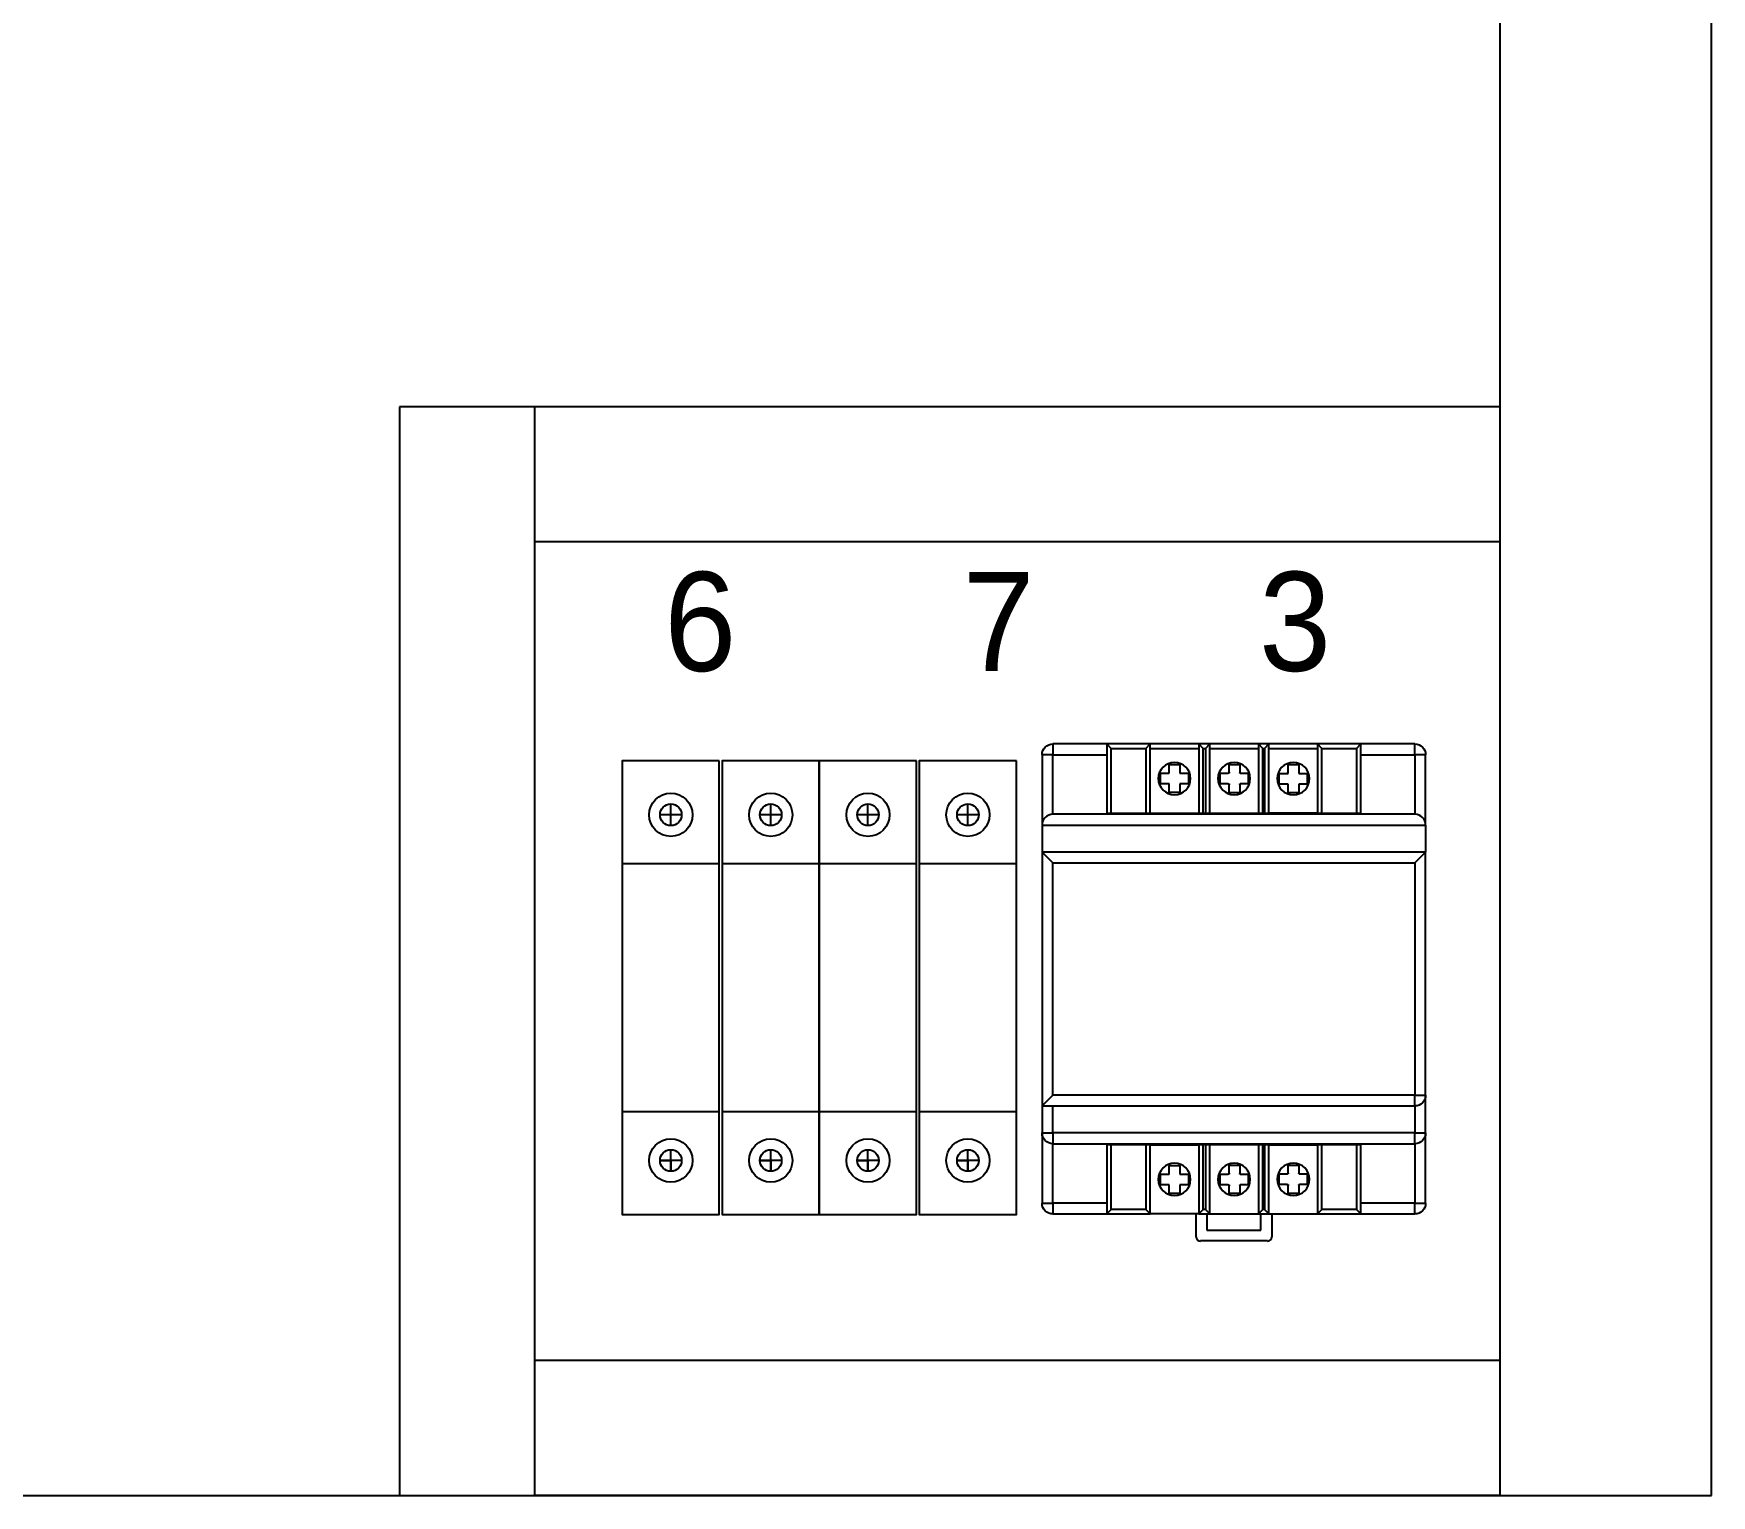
# Model space of a CAD drawing. Header units: feet. Extents: x 1 to 168002, y -59383 to 29717.
# Drawn here: x 110581 to 112614, y -18519 to -16748 of the extents above; entities that cross this region are included whole.
import ezdxf

# ---------------------------------------------------------------- set-up
doc = ezdxf.new("R2010")
doc.units = ezdxf.units.FT
doc.header["$LTSCALE"] = 50
doc.header["$MEASUREMENT"] = 0
doc.layers.get('0').update_dxf_attribs({"linetype": 'CONTINUOUS'})
doc.styles.add('돋움', font='')
doc.styles.get('돋움').set_extended_font_data('Dotum')

msp = doc.modelspace()

# ---------------------------------------------------------------- linework, layer by layer
for p, q in [((112357.9, -18519, 0.1), (112357.9, -14919, 0.1)), ((112613.9, -18519, 0.1), (112613.9, -14919, 0.1)), ((111024.1, -17200, 0.1), (111024.1, -18519, 0.1)), ((112357.9, -17200, 0.1), (111024.1, -17200, 0.1)), ((111187.7, -17200, 0.1), (111187.7, -18519, 0.1)), ((112357.9, -17363.7, 0.1), (111187.7, -17363.7, 0.1)), ((111187.7, -17363.7, 0.1), (111187.7, -17521, 0.1)), ((111352.9, -17707.3, 0.1), (111352.9, -17681.2, 0.1)), ((111474, -17707.3, 0.1), (111474, -17681.2, 0.1)), ((111591.8, -17707.3, 0.1), (111591.8, -17681.2, 0.1)), ((111712.9, -17707.3, 0.1), (111712.9, -17681.2, 0.1)), ((111366, -17694.3, 0.1), (111339.8, -17694.3, 0.1)), ((111487.1, -17694.3, 0.1), (111460.9, -17694.3, 0.1)), ((111604.9, -17694.3, 0.1), (111578.7, -17694.3, 0.1)), ((111726, -17694.3, 0.1), (111699.8, -17694.3, 0.1)), ((111293.8, -17753.2, 0.1), (111411.6, -17753.2, 0.1)), ((111414.9, -17753.2, 0.1), (111532.7, -17753.2, 0.1)), ((111532.7, -17753.2, 0.1), (111650.5, -17753.2, 0.1)), ((111653.8, -17753.2, 0.1), (111771.6, -17753.2, 0.1)), ((111411.6, -18054.3, 0.1), (111293.8, -18054.3, 0.1)), ((111532.7, -18054.3, 0.1), (111414.9, -18054.3, 0.1)), ((111650.5, -18054.3, 0.1), (111532.7, -18054.3, 0.1)), ((111771.6, -18054.3, 0.1), (111653.8, -18054.3, 0.1)), ((111366, -18113.2, 0.1), (111339.8, -18113.2, 0.1)), ((111339.8, -18113.2, 0.1), (111352.9, -18113.2, 0.1)), ((111352.9, -18126.3, 0.1), (111352.9, -18100.1, 0.1)), ((111352.9, -18113.2, 0.1), (111352.9, -18126.3, 0.1)), ((111487.1, -18113.2, 0.1), (111460.9, -18113.2, 0.1)), ((111460.9, -18113.2, 0.1), (111474, -18113.2, 0.1)), ((111474, -18126.3, 0.1), (111474, -18100.1, 0.1)), ((111474, -18113.2, 0.1), (111474, -18126.3, 0.1)), ((111604.9, -18113.2, 0.1), (111578.7, -18113.2, 0.1)), ((111578.7, -18113.2, 0.1), (111591.8, -18113.2, 0.1)), ((111591.8, -18126.3, 0.1), (111591.8, -18100.1, 0.1)), ((111591.8, -18113.2, 0.1), (111591.8, -18126.3, 0.1)), ((111699.8, -18113.2, 0.1), (111712.9, -18113.2, 0.1)), ((111726, -18113.2, 0.1), (111699.8, -18113.2, 0.1)), ((111712.9, -18126.3, 0.1), (111712.9, -18100.1, 0.1)), ((111712.9, -18113.2, 0.1), (111712.9, -18126.3, 0.1)), ((112357.9, -18355.4, 0.1), (111187.7, -18355.4, 0.1)), ((108686.6, -18519, 0.1), (112613.9, -18519, 0.1)), ((112357.9, -18519, 0.1), (111187.7, -18519, 0.1))]:
    msp.add_line(p, q)
at = {"color": 0, "linetype": 'Continuous'}
for p, q in [((111802.8, -17621.6, 0.1), (111802.8, -17706.7, 0.1)), ((111815.9, -17621.6, 0.1), (111802.8, -17621.6, 0.1)), ((111881.4, -17608.5, 0.1), (111815.9, -17608.5, 0.1)), ((111815.9, -17608.5, 0.1), (111815.9, -17621.6, 0.1)), ((111815.9, -17693.6, 0.1), (111815.9, -17621.6, 0.1)), ((111815.9, -17621.6, 0.1), (111881.4, -17621.6, 0.1)), ((111886.6, -17613.8, 0.1), (111881.4, -17608.5, 0.1)), ((111933.7, -17608.5, 0.1), (111881.4, -17608.5, 0.1)), ((111881.4, -17608.5, 0.1), (111881.4, -17692.3, 0.1)), ((111886.6, -17613.8, 0.1), (111928.5, -17613.8, 0.1)), ((111886.6, -17692.3, 0.1), (111886.6, -17613.8, 0.1)), ((111928.5, -17613.8, 0.1), (111933.7, -17608.5, 0.1)), ((111928.5, -17613.8, 0.1), (111928.5, -17692.3, 0.1)), ((111933.7, -17692.3, 0.1), (111933.7, -17608.5, 0.1)), ((111992.7, -17608.5, 0.1), (111933.7, -17608.5, 0.1)), ((111933.7, -17613.8, 0.1), (111992.7, -17613.8, 0.1)), ((111997.9, -17613.8, 0.1), (111992.7, -17608.5, 0.1)), ((111992.7, -17608.5, 0.1), (111992.7, -17692.3, 0.1)), ((112006, -17608.5, 0.1), (111992.7, -17608.5, 0.1)), ((111997.9, -17613.8, 0.1), (112000.8, -17613.8, 0.1)), ((111997.9, -17692.3, 0.1), (111997.9, -17613.8, 0.1)), ((112000.8, -17613.8, 0.1), (112006, -17608.5, 0.1)), ((112000.8, -17613.8, 0.1), (112000.8, -17692.3, 0.1)), ((112064.9, -17608.5, 0.1), (112006, -17608.5, 0.1)), ((112006, -17692.3, 0.1), (112006, -17608.5, 0.1)), ((112006, -17613.8, 0.1), (112064.9, -17613.8, 0.1)), ((112070.2, -17613.8, 0.1), (112064.9, -17608.5, 0.1)), ((112064.9, -17608.5, 0.1), (112064.9, -17692.3, 0.1)), ((112077.7, -17608.5, 0.1), (112064.9, -17608.5, 0.1)), ((112070.2, -17692.3, 0.1), (112070.2, -17613.8, 0.1)), ((112070.2, -17613.8, 0.1), (112072.5, -17613.8, 0.1)), ((112072.5, -17613.8, 0.1), (112077.7, -17608.5, 0.1)), ((112072.5, -17613.8, 0.1), (112072.5, -17692.3, 0.1)), ((112077.7, -17692.3, 0.1), (112077.7, -17608.5, 0.1)), ((112136.7, -17608.5, 0.1), (112077.7, -17608.5, 0.1)), ((112077.7, -17613.8, 0.1), (112136.7, -17613.8, 0.1)), ((112141.9, -17613.8, 0.1), (112136.7, -17608.5, 0.1)), ((112189, -17608.5, 0.1), (112136.7, -17608.5, 0.1)), ((112136.7, -17608.5, 0.1), (112136.7, -17692.3, 0.1)), ((112141.9, -17613.8, 0.1), (112183.8, -17613.8, 0.1)), ((112141.9, -17692.3, 0.1), (112141.9, -17613.8, 0.1)), ((112183.8, -17613.8, 0.1), (112189, -17608.5, 0.1)), ((112183.8, -17613.8, 0.1), (112183.8, -17692.3, 0.1)), ((112189, -17692.3, 0.1), (112189, -17608.5, 0.1)), ((112254.5, -17608.5, 0.1), (112189, -17608.5, 0.1)), ((112189, -17621.6, 0.1), (112254.5, -17621.6, 0.1)), ((112254.5, -17621.6, 0.1), (112254.5, -17608.5, 0.1)), ((112254.5, -17621.6, 0.1), (112254.5, -17693.6, 0.1)), ((112267.6, -17621.6, 0.1), (112254.5, -17621.6, 0.1)), ((112267.6, -17706.7, 0.1), (112267.6, -17621.6, 0.1)), ((111955.9, -17643.8, 0.1), (111956.8, -17643.8, 0.1)), ((111956.8, -17643.8, 0.1), (111956.8, -17643, 0.1)), ((111969.9, -17643.2, 0.1), (111969.9, -17643.8, 0.1)), ((111969.9, -17643.8, 0.1), (111970.5, -17643.8, 0.1)), ((112029.3, -17643.8, 0.1), (112028.2, -17643.8, 0.1)), ((112029.3, -17642.8, 0.1), (112029.3, -17643.8, 0.1)), ((112042.4, -17643.8, 0.1), (112042.4, -17643.4, 0.1)), ((112042.8, -17643.8, 0.1), (112042.4, -17643.8, 0.1)), ((112099.7, -17644.1, 0.1), (112100.9, -17644.1, 0.1)), ((112100.9, -17644.1, 0.1), (112100.9, -17643, 0.1)), ((112114, -17643.4, 0.1), (112114, -17644.1, 0.1)), ((112114, -17644.1, 0.1), (112114.7, -17644.1, 0.1)), ((111956.8, -17656.9, 0.1), (111955.8, -17656.9, 0.1)), ((111956.8, -17657.9, 0.1), (111956.8, -17656.9, 0.1)), ((111970.6, -17656.9, 0.1), (111969.9, -17656.9, 0.1)), ((111969.9, -17656.9, 0.1), (111969.9, -17657.6, 0.1)), ((112028.1, -17656.9, 0.1), (112029.3, -17656.9, 0.1)), ((112029.3, -17656.9, 0.1), (112029.3, -17658, 0.1)), ((112042.4, -17656.9, 0.1), (112042.8, -17656.9, 0.1)), ((112042.4, -17657.4, 0.1), (112042.4, -17656.9, 0.1)), ((112100.9, -17657.2, 0.1), (112100, -17657.2, 0.1)), ((112100.9, -17658, 0.1), (112100.9, -17657.2, 0.1)), ((112114.3, -17657.2, 0.1), (112114, -17657.2, 0.1)), ((112114, -17657.2, 0.1), (112114, -17657.6, 0.1)), ((111802.8, -17706.7, 0.1), (111802.8, -17739.4, 0.1)), ((111802.8, -17706.7, 0.1), (112267.6, -17706.7, 0.1)), ((112254.5, -17693.6, 0.1), (111815.9, -17693.6, 0.1)), ((111881.4, -17692.3, 0.1), (111886.6, -17692.3, 0.1)), ((111886.6, -17692.3, 0.1), (111928.5, -17692.3, 0.1)), ((111928.5, -17692.3, 0.1), (111933.7, -17692.3, 0.1)), ((111933.7, -17692.3, 0.1), (111992.7, -17692.3, 0.1)), ((111992.7, -17692.3, 0.1), (111997.9, -17692.3, 0.1)), ((111997.9, -17692.3, 0.1), (112000.8, -17692.3, 0.1)), ((112000.8, -17692.3, 0.1), (112006, -17692.3, 0.1)), ((112006, -17692.3, 0.1), (112064.9, -17692.3, 0.1)), ((112064.9, -17692.3, 0.1), (112070.2, -17692.3, 0.1)), ((112070.2, -17692.3, 0.1), (112072.5, -17692.3, 0.1)), ((112072.5, -17692.3, 0.1), (112077.7, -17692.3, 0.1)), ((112136.7, -17692.3, 0.1), (112077.7, -17692.3, 0.1)), ((112136.7, -17692.3, 0.1), (112141.9, -17692.3, 0.1)), ((112141.9, -17692.3, 0.1), (112183.8, -17692.3, 0.1)), ((112183.8, -17692.3, 0.1), (112189, -17692.3, 0.1)), ((112267.6, -17706.7, 0.1), (112267.6, -17739.4, 0.1)), ((111802.8, -17739.4, 0.1), (111815.9, -17752.5, 0.1)), ((111802.8, -17739.4, 0.1), (111802.8, -18047.1, 0.1)), ((112267.6, -17739.4, 0.1), (111802.8, -17739.4, 0.1)), ((112254.5, -17752.5, 0.1), (112267.6, -17739.4, 0.1)), ((112267.6, -18034, 0.1), (112267.6, -17739.4, 0.1)), ((111815.9, -17752.5, 0.1), (112254.5, -17752.5, 0.1)), ((111815.9, -18034, 0.1), (111815.9, -17752.5, 0.1)), ((112254.5, -17752.5, 0.1), (112254.5, -18034, 0.1)), ((111802.8, -18047.1, 0.1), (111815.9, -18034, 0.1)), ((112254.5, -18034, 0.1), (111815.9, -18034, 0.1)), ((112254.5, -18034, 0.1), (112267.6, -18034, 0.1)), ((112254.5, -18047.1, 0.1), (112254.5, -18034, 0.1)), ((112267.6, -18079.8, 0.1), (112267.6, -18034, 0.1)), ((111802.8, -18047.1, 0.1), (112254.5, -18047.1, 0.1)), ((111802.8, -18047.1, 0.1), (111802.8, -18079.8, 0.1)), ((111815.9, -18079.8, 0.1), (111815.9, -18047.1, 0.1)), ((112254.5, -18047.1, 0.1), (112254.5, -18079.8, 0.1)), ((111802.8, -18079.8, 0.1), (111802.8, -18164.9, 0.1)), ((111802.8, -18079.8, 0.1), (111815.9, -18079.8, 0.1)), ((111815.9, -18079.8, 0.1), (111815.9, -18092.9, 0.1)), ((112254.5, -18079.8, 0.1), (111815.9, -18079.8, 0.1)), ((111815.9, -18092.9, 0.1), (112254.5, -18092.9, 0.1)), ((111815.9, -18164.9, 0.1), (111815.9, -18092.9, 0.1)), ((111886.6, -18094.2, 0.1), (111881.4, -18094.2, 0.1)), ((111881.4, -18094.2, 0.1), (111881.4, -18178, 0.1)), ((111886.6, -18172.7, 0.1), (111886.6, -18094.2, 0.1)), ((111928.5, -18094.2, 0.1), (111886.6, -18094.2, 0.1)), ((111933.7, -18094.2, 0.1), (111928.5, -18094.2, 0.1)), ((111928.5, -18094.2, 0.1), (111928.5, -18172.7, 0.1)), ((111933.7, -18178, 0.1), (111933.7, -18094.2, 0.1)), ((111933.7, -18094.2, 0.1), (111992.7, -18094.2, 0.1)), ((111992.7, -18094.2, 0.1), (111992.7, -18178, 0.1)), ((111997.9, -18094.2, 0.1), (111992.7, -18094.2, 0.1)), ((112000.8, -18094.2, 0.1), (111997.9, -18094.2, 0.1)), ((111997.9, -18172.7, 0.1), (111997.9, -18094.2, 0.1)), ((112006, -18094.2, 0.1), (112000.8, -18094.2, 0.1)), ((112000.8, -18094.2, 0.1), (112000.8, -18172.7, 0.1)), ((112064.9, -18094.2, 0.1), (112006, -18094.2, 0.1)), ((112006, -18178, 0.1), (112006, -18094.2, 0.1)), ((112070.2, -18094.2, 0.1), (112064.9, -18094.2, 0.1)), ((112064.9, -18094.2, 0.1), (112064.9, -18178, 0.1)), ((112070.2, -18172.7, 0.1), (112070.2, -18094.2, 0.1)), ((112072.5, -18094.2, 0.1), (112070.2, -18094.2, 0.1)), ((112077.7, -18094.2, 0.1), (112072.5, -18094.2, 0.1)), ((112072.5, -18094.2, 0.1), (112072.5, -18172.7, 0.1)), ((112077.7, -18178, 0.1), (112077.7, -18094.2, 0.1)), ((112077.7, -18094.2, 0.1), (112136.7, -18094.2, 0.1)), ((112136.7, -18094.2, 0.1), (112136.7, -18178, 0.1)), ((112141.9, -18094.2, 0.1), (112136.7, -18094.2, 0.1)), ((112141.9, -18172.7, 0.1), (112141.9, -18094.2, 0.1)), ((112183.8, -18094.2, 0.1), (112141.9, -18094.2, 0.1)), ((112189, -18094.2, 0.1), (112183.8, -18094.2, 0.1)), ((112183.8, -18094.2, 0.1), (112183.8, -18172.7, 0.1)), ((112189, -18178, 0.1), (112189, -18094.2, 0.1)), ((112254.5, -18092.9, 0.1), (112254.5, -18079.8, 0.1)), ((112254.5, -18079.8, 0.1), (112267.6, -18079.8, 0.1)), ((112254.5, -18092.9, 0.1), (112254.5, -18164.9, 0.1)), ((112267.6, -18164.9, 0.1), (112267.6, -18079.8, 0.1)), ((111955.8, -18129.6, 0.1), (111956.8, -18129.6, 0.1)), ((111956.8, -18129.6, 0.1), (111956.8, -18128.6, 0.1)), ((111969.9, -18128.9, 0.1), (111969.9, -18129.6, 0.1)), ((111969.9, -18129.6, 0.1), (111970.6, -18129.6, 0.1)), ((112029.3, -18129.6, 0.1), (112028.1, -18129.6, 0.1)), ((112029.3, -18128.5, 0.1), (112029.3, -18129.6, 0.1)), ((112042.4, -18129.6, 0.1), (112042.4, -18129.1, 0.1)), ((112042.8, -18129.6, 0.1), (112042.4, -18129.6, 0.1)), ((112100.9, -18129.3, 0.1), (112100, -18129.3, 0.1)), ((112100.9, -18128.5, 0.1), (112100.9, -18129.3, 0.1)), ((112114, -18129.3, 0.1), (112114, -18128.9, 0.1)), ((112114.3, -18129.3, 0.1), (112114, -18129.3, 0.1)), ((111956.8, -18142.7, 0.1), (111955.9, -18142.7, 0.1)), ((111956.8, -18143.5, 0.1), (111956.8, -18142.7, 0.1)), ((111970.5, -18142.7, 0.1), (111969.9, -18142.7, 0.1)), ((111969.9, -18142.7, 0.1), (111969.9, -18143.3, 0.1)), ((112028.2, -18142.6, 0.1), (112029.3, -18142.6, 0.1)), ((112029.3, -18142.6, 0.1), (112029.3, -18143.7, 0.1)), ((112042.4, -18142.6, 0.1), (112042.8, -18142.6, 0.1)), ((112042.4, -18143.1, 0.1), (112042.4, -18142.6, 0.1)), ((112099.7, -18142.4, 0.1), (112100.9, -18142.4, 0.1)), ((112100.9, -18142.4, 0.1), (112100.9, -18143.5, 0.1)), ((112114, -18142.4, 0.1), (112114.7, -18142.4, 0.1)), ((112114, -18143.1, 0.1), (112114, -18142.4, 0.1)), ((111802.8, -18164.9, 0.1), (111815.9, -18164.9, 0.1)), ((111881.4, -18164.9, 0.1), (111815.9, -18164.9, 0.1)), ((111815.9, -18164.9, 0.1), (111815.9, -18178, 0.1)), ((111881.4, -18178, 0.1), (111886.6, -18172.7, 0.1)), ((111928.5, -18172.7, 0.1), (111886.6, -18172.7, 0.1)), ((111933.7, -18178, 0.1), (111928.5, -18172.7, 0.1)), ((111992.7, -18178, 0.1), (111997.9, -18172.7, 0.1)), ((112000.8, -18172.7, 0.1), (111997.9, -18172.7, 0.1)), ((112006, -18178, 0.1), (112000.8, -18172.7, 0.1)), ((112064.9, -18178, 0.1), (112070.2, -18172.7, 0.1)), ((112072.5, -18172.7, 0.1), (112070.2, -18172.7, 0.1)), ((112072.5, -18172.7, 0.1), (112077.7, -18178, 0.1)), ((112136.7, -18178, 0.1), (112141.9, -18172.7, 0.1)), ((112183.8, -18172.7, 0.1), (112141.9, -18172.7, 0.1)), ((112189, -18178, 0.1), (112183.8, -18172.7, 0.1)), ((112254.5, -18164.9, 0.1), (112189, -18164.9, 0.1)), ((112254.5, -18178, 0.1), (112254.5, -18164.9, 0.1)), ((112254.5, -18164.9, 0.1), (112267.6, -18164.9, 0.1)), ((111815.9, -18178, 0.1), (111881.4, -18178, 0.1)), ((111881.4, -18178, 0.1), (111933.7, -18178, 0.1)), ((111992.7, -18178, 0.1), (111933.7, -18178, 0.1)), ((111989.4, -18205.5, 0.1), (111989.4, -18178, 0.1)), ((111992.7, -18178, 0.1), (112006, -18178, 0.1)), ((112002.5, -18178, 0.1), (112002.5, -18197.6, 0.1)), ((112002.5, -18197.6, 0.1), (112067.9, -18197.6, 0.1)), ((112006, -18178, 0.1), (112064.9, -18178, 0.1)), ((112064.9, -18178, 0.1), (112077.7, -18178, 0.1)), ((112067.9, -18197.6, 0.1), (112067.9, -18178, 0.1)), ((112077.7, -18178, 0.1), (112136.7, -18178, 0.1)), ((112081, -18178, 0.1), (112081, -18205.5, 0.1)), ((112136.7, -18178, 0.1), (112189, -18178, 0.1)), ((112189, -18178, 0.1), (112254.5, -18178, 0.1)), ((112075.8, -18210.7, 0.1), (111994.6, -18210.7, 0.1))]:
    msp.add_line(p, q, dxfattribs=at)
at = {"elevation": 0.1}
for points in [[(111411.6, -17628.8), (111293.8, -17628.8), (111293.8, -18178.6), (111411.6, -18178.6)], [(111532.7, -17628.8), (111414.9, -17628.8), (111414.9, -18178.6), (111532.7, -18178.6)], [(111650.5, -17628.8), (111532.7, -17628.8), (111532.7, -18178.6), (111650.5, -18178.6)], [(111771.6, -17628.8), (111653.8, -17628.8), (111653.8, -18178.6), (111771.6, -18178.6)]]:
    msp.add_lwpolyline(points, close=True, dxfattribs=at)
at = {"color": 0, "linetype": 'Continuous', "extrusion": (0, 0, -1)}
for centre in [(-111963.2, -17650.4, -0.1), (-112035.5, -17650.4, -0.1), (-112107.2, -17650.5, -0.1), (-111963.2, -18136.1, -0.1), (-112035.5, -18136.1, -0.1), (-112107.2, -18136, -0.1)]:
    msp.add_circle(centre, 19.6, dxfattribs=at)
for centre, radius in [((111352.9, -17694.3, 0.1), 26.2), ((111474, -17694.3, 0.1), 26.2), ((111591.8, -17694.3, 0.1), 26.2), ((111712.9, -17694.3, 0.1), 26.2), ((111352.9, -17694.3, 0.1), 13.1), ((111474, -17694.3, 0.1), 13.1), ((111591.8, -17694.3, 0.1), 13.1), ((111712.9, -17694.3, 0.1), 13.1), ((111352.9, -18113.2, 0.1), 26.2), ((111474, -18113.2, 0.1), 26.2), ((111591.8, -18113.2, 0.1), 26.2), ((111712.9, -18113.2, 0.1), 26.2), ((111352.9, -18113.2, 0.1), 13.1), ((111474, -18113.2, 0.1), 13.1), ((111591.8, -18113.2, 0.1), 13.1), ((111712.9, -18113.2, 0.1), 13.1)]:
    msp.add_circle(centre, radius)
for centre, start, end in [((-111815.9, -17621.6, -0.1), 0, 90), ((-112254.5, -17621.6, -0.1), 90, 180), ((-112254.5, -18034, -0.1), 180, 270), ((-111815.9, -18079.8, -0.1), 270, 0), ((-112254.5, -18079.8, -0.1), 180, 270), ((-111815.9, -18164.9, -0.1), 270, 0), ((-112254.5, -18164.9, -0.1), 180, 270)]:
    msp.add_arc(centre, 13.1, start, end, dxfattribs=at)
at = {"color": 0, "linetype": 'Continuous'}
for centre, radius, start, end in [((111963.2, -17650.4, 0.1), 9.82, 130.6292, 137.8311), ((111963.2, -17650.4, 0.1), 9.82, 42.1689, 46.9864), ((112035.5, -17650.4, 0.1), 9.82, 128.9594, 138.0457), ((112035.5, -17650.4, 0.1), 9.82, 41.9543, 45.2056), ((112107.2, -17650.5, 0.1), 9.82, 129.7828, 139.592), ((112107.2, -17650.5, 0.1), 9.82, 40.408, 46.0959), ((111963.2, -17650.4, 0.1), 9.82, 221.4537, 229.3708), ((111963.2, -17650.4, 0.1), 9.82, 313.0136, 318.5463), ((112035.5, -17650.4, 0.1), 9.82, 221.6666, 231.0406), ((112035.5, -17650.4, 0.1), 9.82, 314.7944, 318.3334), ((112107.2, -17650.5, 0.1), 9.82, 223.244, 230.2172), ((112107.2, -17650.5, 0.1), 9.82, 313.9041, 316.756), ((111815.9, -17706.7, 0.1), 13.1, 90, 180), ((112254.5, -17706.7, 0.1), 13.1, 0, 90), ((111963.2, -18136.1, 0.1), 9.82, 130.6292, 138.5463), ((111963.2, -18136.1, 0.1), 9.82, 41.4537, 46.9864), ((112035.5, -18136.1, 0.1), 9.82, 128.9594, 138.3334), ((112035.5, -18136.1, 0.1), 9.82, 41.6666, 45.2056), ((112107.2, -18136, 0.1), 9.82, 129.7828, 136.756), ((112107.2, -18136, 0.1), 9.82, 43.244, 46.0959), ((111963.2, -18136.1, 0.1), 9.82, 222.1689, 229.3708), ((111963.2, -18136.1, 0.1), 9.82, 313.0136, 317.8311), ((112035.5, -18136.1, 0.1), 9.82, 221.9543, 231.0406), ((112035.5, -18136.1, 0.1), 9.82, 314.7944, 318.0457), ((112107.2, -18136, 0.1), 9.82, 220.408, 230.2172), ((112107.2, -18136, 0.1), 9.82, 313.9041, 319.592), ((111994.6, -18205.5, 0.1), 5.24, 180, 270), ((112075.8, -18205.5, 0.1), 5.24, 270, 0)]:
    msp.add_arc(centre, radius, start, end, dxfattribs=at)
for points, knots in [([(111946.1, -17656.9, 0.1), (111946.1, -17655.8, 0.1), (111946.1, -17654.5, 0.1), (111946.1, -17651.6, 0.1), (111946.1, -17649.9, 0.1), (111946.1, -17647, 0.1), (111946.1, -17645.8, 0.1), (111946.1, -17644.4, 0.1), (111946.1, -17644.1, 0.1), (111946.1, -17643.8, 0.1)], [0, 0, 0, 0, 0.286231, 0.286231, 0.653463, 0.653463, 0.931978, 0.931978, 1, 1, 1, 1]), ([(111946.1, -17643.8, 0.1), (111946.6, -17643.8, 0.1), (111947.4, -17643.8, 0.1), (111949.1, -17643.8, 0.1), (111950.1, -17643.8, 0.1), (111952.3, -17643.8, 0.1), (111953.4, -17643.8, 0.1), (111955, -17643.8, 0.1), (111955.5, -17643.8, 0.1), (111955.9, -17643.8, 0.1)], [0, 0, 0, 0, 0.290369, 0.290369, 0.579676, 0.579676, 0.886722, 0.886722, 1, 1, 1, 1]), ([(111956.8, -17643, 0.1), (111956.8, -17641.3, 0.1), (111956.8, -17639.7, 0.1), (111956.8, -17637.1, 0.1), (111956.8, -17636.1, 0.1), (111956.8, -17634.4, 0.1), (111956.8, -17633.7, 0.1), (111956.8, -17633.2, 0.1)], [0, 0, 0, 0, 0.4253, 0.4253, 0.726758, 0.726758, 1, 1, 1, 1]), ([(111956.8, -17633.2, 0.1), (111957.9, -17633.2, 0.1), (111959.1, -17633.2, 0.1), (111961.9, -17633.2, 0.1), (111963.6, -17633.2, 0.1), (111966.4, -17633.2, 0.1), (111967.6, -17633.2, 0.1), (111969.1, -17633.2, 0.1), (111969.5, -17633.2, 0.1), (111969.9, -17633.2, 0.1)], [0, 0, 0, 0, 0.279001, 0.279001, 0.634362, 0.634362, 0.901454, 0.901454, 1, 1, 1, 1]), ([(111969.9, -17633.2, 0.1), (111969.9, -17633.7, 0.1), (111969.9, -17634.4, 0.1), (111969.9, -17636.1, 0.1), (111969.9, -17637.1, 0.1), (111969.9, -17639.2, 0.1), (111969.9, -17640.3, 0.1), (111969.9, -17642.1, 0.1), (111969.9, -17642.7, 0.1), (111969.9, -17643.2, 0.1)], [0, 0, 0, 0, 0.279876, 0.279876, 0.558768, 0.558768, 0.853927, 0.853927, 1, 1, 1, 1]), ([(111970.5, -17643.8, 0.1), (111972.1, -17643.8, 0.1), (111973.8, -17643.8, 0.1), (111976.5, -17643.8, 0.1), (111977.5, -17643.8, 0.1), (111979, -17643.8, 0.1), (111979.6, -17643.8, 0.1), (111980.1, -17643.8, 0.1)], [0, 0, 0, 0, 0.452147, 0.452147, 0.764817, 0.764817, 1, 1, 1, 1]), ([(111980.1, -17643.8, 0.1), (111980.1, -17645, 0.1), (111980.1, -17646.3, 0.1), (111980.1, -17649.4, 0.1), (111980.1, -17651.2, 0.1), (111980.1, -17654.3, 0.1), (111980.1, -17655.7, 0.1), (111980.1, -17656.9, 0.1)], [0, 0, 0, 0, 0.30286, 0.30286, 0.693745, 0.693745, 1, 1, 1, 1]), ([(112018.6, -17643.8, 0.1), (112019.2, -17643.8, 0.1), (112020, -17643.8, 0.1), (112021.8, -17643.8, 0.1), (112022.8, -17643.8, 0.1), (112025.3, -17643.8, 0.1), (112026.7, -17643.8, 0.1), (112028.2, -17643.8, 0.1)], [0, 0, 0, 0, 0.304076, 0.304076, 0.606934, 0.606934, 1, 1, 1, 1]), ([(112018.6, -17656.9, 0.1), (112018.6, -17655.7, 0.1), (112018.6, -17654.4, 0.1), (112018.6, -17651.3, 0.1), (112018.6, -17649.5, 0.1), (112018.6, -17646.4, 0.1), (112018.6, -17645, 0.1), (112018.6, -17643.8, 0.1)], [0, 0, 0, 0, 0.305018, 0.305018, 0.696516, 0.696516, 1, 1, 1, 1]), ([(112029.3, -17642.8, 0.1), (112029.3, -17641.2, 0.1), (112029.3, -17639.6, 0.1), (112029.3, -17637.1, 0.1), (112029.3, -17636, 0.1), (112029.3, -17634.6, 0.1), (112029.3, -17634, 0.1), (112029.3, -17633.5, 0.1)], [0, 0, 0, 0, 0.446773, 0.446773, 0.774574, 0.774574, 1, 1, 1, 1]), ([(112029.3, -17633.5, 0.1), (112030.8, -17633.5, 0.1), (112032.5, -17633.5, 0.1), (112035.9, -17633.5, 0.1), (112037.7, -17633.5, 0.1), (112040.5, -17633.5, 0.1), (112041.5, -17633.5, 0.1), (112042.4, -17633.5, 0.1)], [0, 0, 0, 0, 0.371832, 0.371832, 0.763781, 0.763781, 1, 1, 1, 1]), ([(112042.4, -17633.5, 0.1), (112042.4, -17634.1, 0.1), (112042.4, -17634.9, 0.1), (112042.4, -17636.7, 0.1), (112042.4, -17637.7, 0.1), (112042.4, -17640.3, 0.1), (112042.4, -17641.9, 0.1), (112042.4, -17643.4, 0.1)], [0, 0, 0, 0, 0.29342, 0.29342, 0.585591, 0.585591, 1, 1, 1, 1]), ([(112042.8, -17643.8, 0.1), (112044.4, -17643.8, 0.1), (112046.1, -17643.8, 0.1), (112048.8, -17643.8, 0.1), (112049.8, -17643.8, 0.1), (112051.5, -17643.8, 0.1), (112052.2, -17643.8, 0.1), (112052.7, -17643.8, 0.1)], [0, 0, 0, 0, 0.427204, 0.427204, 0.722364, 0.722364, 1, 1, 1, 1]), ([(112052.7, -17643.8, 0.1), (112052.7, -17644.9, 0.1), (112052.7, -17646.1, 0.1), (112052.7, -17648.8, 0.1), (112052.7, -17650.4, 0.1), (112052.7, -17653.3, 0.1), (112052.7, -17654.5, 0.1), (112052.7, -17656.1, 0.1), (112052.7, -17656.5, 0.1), (112052.7, -17656.9, 0.1)], [0, 0, 0, 0, 0.271158, 0.271158, 0.620262, 0.620262, 0.893939, 0.893939, 1, 1, 1, 1]), ([(112090.2, -17657.2, 0.1), (112090.2, -17656.1, 0.1), (112090.2, -17654.9, 0.1), (112090.2, -17651.9, 0.1), (112090.2, -17650.2, 0.1), (112090.2, -17647, 0.1), (112090.2, -17645.5, 0.1), (112090.2, -17644.1, 0.1)], [0, 0, 0, 0, 0.287791, 0.287791, 0.662922, 0.662922, 1, 1, 1, 1]), ([(112090.2, -17644.1, 0.1), (112090.8, -17644.1, 0.1), (112091.6, -17644.1, 0.1), (112093.4, -17644.1, 0.1), (112094.4, -17644.1, 0.1), (112096.6, -17644.1, 0.1), (112097.8, -17644.1, 0.1), (112099.2, -17644.1, 0.1), (112099.5, -17644.1, 0.1), (112099.7, -17644.1, 0.1)], [0, 0, 0, 0, 0.304657, 0.304657, 0.608182, 0.608182, 0.930787, 0.930787, 1, 1, 1, 1]), ([(112100.9, -17633.5, 0.1), (112102.1, -17633.5, 0.1), (112103.5, -17633.5, 0.1), (112106.5, -17633.5, 0.1), (112108.3, -17633.5, 0.1), (112111.4, -17633.5, 0.1), (112112.8, -17633.5, 0.1), (112114, -17633.5, 0.1)], [0, 0, 0, 0, 0.30346, 0.30346, 0.684905, 0.684905, 1, 1, 1, 1]), ([(112100.9, -17643, 0.1), (112100.9, -17641.4, 0.1), (112100.9, -17639.7, 0.1), (112100.9, -17637.2, 0.1), (112100.9, -17636.1, 0.1), (112100.9, -17634.6, 0.1), (112100.9, -17634, 0.1), (112100.9, -17633.5, 0.1)], [0, 0, 0, 0, 0.438904, 0.438904, 0.755605, 0.755605, 1, 1, 1, 1]), ([(112114, -17633.5, 0.1), (112114, -17634.1, 0.1), (112114, -17634.8, 0.1), (112114, -17636.6, 0.1), (112114, -17637.6, 0.1), (112114, -17639.7, 0.1), (112114, -17640.9, 0.1), (112114, -17642.5, 0.1), (112114, -17643, 0.1), (112114, -17643.4, 0.1)], [0, 0, 0, 0, 0.289412, 0.289412, 0.577681, 0.577681, 0.885169, 0.885169, 1, 1, 1, 1]), ([(112114.7, -17644.1, 0.1), (112116.3, -17644.1, 0.1), (112117.9, -17644.1, 0.1), (112120.5, -17644.1, 0.1), (112121.5, -17644.1, 0.1), (112123.1, -17644.1, 0.1), (112123.7, -17644.1, 0.1), (112124.2, -17644.1, 0.1)], [0, 0, 0, 0, 0.441058, 0.441058, 0.755168, 0.755168, 1, 1, 1, 1]), ([(112124.2, -17644.1, 0.1), (112124.2, -17645.3, 0.1), (112124.2, -17646.7, 0.1), (112124.2, -17649.7, 0.1), (112124.2, -17651.5, 0.1), (112124.2, -17654.6, 0.1), (112124.2, -17656, 0.1), (112124.2, -17657.2, 0.1)], [0, 0, 0, 0, 0.300696, 0.300696, 0.681667, 0.681667, 1, 1, 1, 1]), ([(111955.8, -17656.9, 0.1), (111954.2, -17656.9, 0.1), (111952.5, -17656.9, 0.1), (111949.9, -17656.9, 0.1), (111948.9, -17656.9, 0.1), (111947.2, -17656.9, 0.1), (111946.6, -17656.9, 0.1), (111946.1, -17656.9, 0.1)], [0, 0, 0, 0, 0.436792, 0.436792, 0.740846, 0.740846, 1, 1, 1, 1]), ([(111956.8, -17667.2, 0.1), (111956.8, -17666.5, 0.1), (111956.8, -17665.7, 0.1), (111956.8, -17663.9, 0.1), (111956.8, -17662.8, 0.1), (111956.8, -17660.5, 0.1), (111956.8, -17659.2, 0.1), (111956.8, -17657.9, 0.1)], [0, 0, 0, 0, 0.317547, 0.317547, 0.633795, 0.633795, 1, 1, 1, 1]), ([(111969.9, -17667.2, 0.1), (111968.7, -17667.2, 0.1), (111967.3, -17667.2, 0.1), (111964.2, -17667.2, 0.1), (111962.3, -17667.2, 0.1), (111959.2, -17667.2, 0.1), (111958, -17667.2, 0.1), (111956.8, -17667.2, 0.1)], [0, 0, 0, 0, 0.309272, 0.309272, 0.711732, 0.711732, 1, 1, 1, 1]), ([(111969.9, -17657.6, 0.1), (111969.9, -17659.3, 0.1), (111969.9, -17661, 0.1), (111969.9, -17663.6, 0.1), (111969.9, -17664.6, 0.1), (111969.9, -17666.1, 0.1), (111969.9, -17666.7, 0.1), (111969.9, -17667.2, 0.1)], [0, 0, 0, 0, 0.455019, 0.455019, 0.770787, 0.770787, 1, 1, 1, 1]), ([(111980.1, -17656.9, 0.1), (111979.5, -17656.9, 0.1), (111978.7, -17656.9, 0.1), (111976.9, -17656.9, 0.1), (111975.8, -17656.9, 0.1), (111973.4, -17656.9, 0.1), (111972, -17656.9, 0.1), (111970.6, -17656.9, 0.1)], [0, 0, 0, 0, 0.306441, 0.306441, 0.611666, 0.611666, 1, 1, 1, 1]), ([(112028.1, -17656.9, 0.1), (112026.5, -17656.9, 0.1), (112024.8, -17656.9, 0.1), (112022.2, -17656.9, 0.1), (112021.2, -17656.9, 0.1), (112019.6, -17656.9, 0.1), (112019, -17656.9, 0.1), (112018.6, -17656.9, 0.1)], [0, 0, 0, 0, 0.453792, 0.453792, 0.768171, 0.768171, 1, 1, 1, 1]), ([(112029.3, -17667.6, 0.1), (112029.3, -17667, 0.1), (112029.3, -17666.2, 0.1), (112029.3, -17664.4, 0.1), (112029.3, -17663.4, 0.1), (112029.3, -17661.3, 0.1), (112029.3, -17660.1, 0.1), (112029.3, -17658.6, 0.1), (112029.3, -17658.3, 0.1), (112029.3, -17658, 0.1)], [0, 0, 0, 0, 0.301974, 0.301974, 0.602926, 0.602926, 0.920924, 0.920924, 1, 1, 1, 1]), ([(112042.4, -17667.6, 0.1), (112041.4, -17667.6, 0.1), (112040.2, -17667.6, 0.1), (112037.5, -17667.6, 0.1), (112035.9, -17667.6, 0.1), (112033, -17667.6, 0.1), (112031.6, -17667.6, 0.1), (112030, -17667.6, 0.1), (112029.6, -17667.6, 0.1), (112029.3, -17667.6, 0.1)], [0, 0, 0, 0, 0.267689, 0.267689, 0.618734, 0.618734, 0.914228, 0.914228, 1, 1, 1, 1]), ([(112042.4, -17657.4, 0.1), (112042.4, -17659, 0.1), (112042.4, -17660.7, 0.1), (112042.4, -17663.4, 0.1), (112042.4, -17664.4, 0.1), (112042.4, -17666.2, 0.1), (112042.4, -17667, 0.1), (112042.4, -17667.6, 0.1)], [0, 0, 0, 0, 0.416774, 0.416774, 0.708214, 0.708214, 1, 1, 1, 1]), ([(112052.7, -17656.9, 0.1), (112052.2, -17656.9, 0.1), (112051.5, -17656.9, 0.1), (112049.8, -17656.9, 0.1), (112048.8, -17656.9, 0.1), (112046.7, -17656.9, 0.1), (112045.5, -17656.9, 0.1), (112043.9, -17656.9, 0.1), (112043.3, -17656.9, 0.1), (112042.8, -17656.9, 0.1)], [0, 0, 0, 0, 0.284419, 0.284419, 0.567867, 0.567867, 0.86735, 0.86735, 1, 1, 1, 1]), ([(112100, -17657.2, 0.1), (112098.4, -17657.2, 0.1), (112096.7, -17657.2, 0.1), (112094.1, -17657.2, 0.1), (112093, -17657.2, 0.1), (112091.4, -17657.2, 0.1), (112090.7, -17657.2, 0.1), (112090.2, -17657.2, 0.1)], [0, 0, 0, 0, 0.43708, 0.43708, 0.740694, 0.740694, 1, 1, 1, 1]), ([(112100.9, -17667.5, 0.1), (112100.9, -17666.9, 0.1), (112100.9, -17666.1, 0.1), (112100.9, -17664.3, 0.1), (112100.9, -17663.3, 0.1), (112100.9, -17661.1, 0.1), (112100.9, -17659.9, 0.1), (112100.9, -17658.5, 0.1), (112100.9, -17658.3, 0.1), (112100.9, -17658, 0.1)], [0, 0, 0, 0, 0.307357, 0.307357, 0.613588, 0.613588, 0.938817, 0.938817, 1, 1, 1, 1]), ([(112114, -17667.5, 0.1), (112112.9, -17667.5, 0.1), (112111.7, -17667.5, 0.1), (112108.8, -17667.5, 0.1), (112107, -17667.5, 0.1), (112103.8, -17667.5, 0.1), (112102.3, -17667.5, 0.1), (112100.9, -17667.5, 0.1)], [0, 0, 0, 0, 0.284725, 0.284725, 0.657684, 0.657684, 1, 1, 1, 1]), ([(112114, -17657.6, 0.1), (112114, -17659.2, 0.1), (112114, -17660.9, 0.1), (112114, -17663.6, 0.1), (112114, -17664.6, 0.1), (112114, -17666.3, 0.1), (112114, -17667, 0.1), (112114, -17667.5, 0.1)], [0, 0, 0, 0, 0.432837, 0.432837, 0.734349, 0.734349, 1, 1, 1, 1]), ([(112124.2, -17657.2, 0.1), (112123.6, -17657.2, 0.1), (112122.9, -17657.2, 0.1), (112121.1, -17657.2, 0.1), (112120.1, -17657.2, 0.1), (112117.9, -17657.2, 0.1), (112116.8, -17657.2, 0.1), (112115.2, -17657.2, 0.1), (112114.8, -17657.2, 0.1), (112114.3, -17657.2, 0.1)], [0, 0, 0, 0, 0.292304, 0.292304, 0.583465, 0.583465, 0.893857, 0.893857, 1, 1, 1, 1]), ([(111946.1, -18142.7, 0.1), (111946.1, -18141.6, 0.1), (111946.1, -18140.3, 0.1), (111946.1, -18137.5, 0.1), (111946.1, -18135.8, 0.1), (111946.1, -18132.9, 0.1), (111946.1, -18131.6, 0.1), (111946.1, -18130.1, 0.1), (111946.1, -18129.9, 0.1), (111946.1, -18129.6, 0.1)], [0, 0, 0, 0, 0.282997, 0.282997, 0.648378, 0.648378, 0.931087, 0.931087, 1, 1, 1, 1]), ([(111946.1, -18129.6, 0.1), (111946.7, -18129.6, 0.1), (111947.4, -18129.6, 0.1), (111949.2, -18129.6, 0.1), (111950.1, -18129.6, 0.1), (111952.3, -18129.6, 0.1), (111953.5, -18129.6, 0.1), (111955, -18129.6, 0.1), (111955.4, -18129.6, 0.1), (111955.8, -18129.6, 0.1)], [0, 0, 0, 0, 0.293448, 0.293448, 0.585836, 0.585836, 0.89594, 0.89594, 1, 1, 1, 1]), ([(111956.8, -18119.3, 0.1), (111958.3, -18119.3, 0.1), (111960, -18119.3, 0.1), (111963.4, -18119.3, 0.1), (111965.3, -18119.3, 0.1), (111968, -18119.3, 0.1), (111969, -18119.3, 0.1), (111969.9, -18119.3, 0.1)], [0, 0, 0, 0, 0.372821, 0.372821, 0.775411, 0.775411, 1, 1, 1, 1]), ([(111956.8, -18128.6, 0.1), (111956.8, -18127, 0.1), (111956.8, -18125.4, 0.1), (111956.8, -18122.8, 0.1), (111956.8, -18121.7, 0.1), (111956.8, -18120.3, 0.1), (111956.8, -18119.7, 0.1), (111956.8, -18119.3, 0.1)], [0, 0, 0, 0, 0.458447, 0.458447, 0.783399, 0.783399, 1, 1, 1, 1]), ([(111969.9, -18119.3, 0.1), (111969.9, -18119.9, 0.1), (111969.9, -18120.8, 0.1), (111969.9, -18122.6, 0.1), (111969.9, -18123.6, 0.1), (111969.9, -18126, 0.1), (111969.9, -18127.5, 0.1), (111969.9, -18128.9, 0.1)], [0, 0, 0, 0, 0.306637, 0.306637, 0.611961, 0.611961, 1, 1, 1, 1]), ([(111970.6, -18129.6, 0.1), (111972.2, -18129.6, 0.1), (111973.9, -18129.6, 0.1), (111976.5, -18129.6, 0.1), (111977.5, -18129.6, 0.1), (111979, -18129.6, 0.1), (111979.6, -18129.6, 0.1), (111980.1, -18129.6, 0.1)], [0, 0, 0, 0, 0.453071, 0.453071, 0.768456, 0.768456, 1, 1, 1, 1]), ([(111980.1, -18129.6, 0.1), (111980.1, -18130.8, 0.1), (111980.1, -18132.2, 0.1), (111980.1, -18135.3, 0.1), (111980.1, -18137.1, 0.1), (111980.1, -18140.2, 0.1), (111980.1, -18141.5, 0.1), (111980.1, -18142.7, 0.1)], [0, 0, 0, 0, 0.306145, 0.306145, 0.698112, 0.698112, 1, 1, 1, 1]), ([(112018.6, -18142.6, 0.1), (112018.6, -18141.5, 0.1), (112018.6, -18140.1, 0.1), (112018.6, -18137, 0.1), (112018.6, -18135.2, 0.1), (112018.6, -18132.1, 0.1), (112018.6, -18130.8, 0.1), (112018.6, -18129.6, 0.1)], [0, 0, 0, 0, 0.303697, 0.303697, 0.694758, 0.694758, 1, 1, 1, 1]), ([(112018.6, -18129.6, 0.1), (112019.2, -18129.6, 0.1), (112020, -18129.6, 0.1), (112021.8, -18129.6, 0.1), (112022.8, -18129.6, 0.1), (112025.3, -18129.6, 0.1), (112026.7, -18129.6, 0.1), (112028.1, -18129.6, 0.1)], [0, 0, 0, 0, 0.305375, 0.305375, 0.609534, 0.609534, 1, 1, 1, 1]), ([(112029.3, -18118.9, 0.1), (112030.5, -18118.9, 0.1), (112031.8, -18118.9, 0.1), (112034.7, -18118.9, 0.1), (112036.5, -18118.9, 0.1), (112039.3, -18118.9, 0.1), (112040.4, -18118.9, 0.1), (112041.8, -18118.9, 0.1), (112042.1, -18118.9, 0.1), (112042.4, -18118.9, 0.1)], [0, 0, 0, 0, 0.293927, 0.293927, 0.660974, 0.660974, 0.922653, 0.922653, 1, 1, 1, 1]), ([(112029.3, -18128.5, 0.1), (112029.3, -18126.9, 0.1), (112029.3, -18125.3, 0.1), (112029.3, -18122.7, 0.1), (112029.3, -18121.7, 0.1), (112029.3, -18120.1, 0.1), (112029.3, -18119.4, 0.1), (112029.3, -18118.9, 0.1)], [0, 0, 0, 0, 0.425754, 0.425754, 0.738134, 0.738134, 1, 1, 1, 1]), ([(112042.4, -18118.9, 0.1), (112042.4, -18119.5, 0.1), (112042.4, -18120.2, 0.1), (112042.4, -18121.9, 0.1), (112042.4, -18122.8, 0.1), (112042.4, -18124.9, 0.1), (112042.4, -18126.1, 0.1), (112042.4, -18127.9, 0.1), (112042.4, -18128.5, 0.1), (112042.4, -18129.1, 0.1)], [0, 0, 0, 0, 0.276973, 0.276973, 0.55291, 0.55291, 0.846038, 0.846038, 1, 1, 1, 1]), ([(112042.8, -18129.6, 0.1), (112044.5, -18129.6, 0.1), (112046.2, -18129.6, 0.1), (112048.8, -18129.6, 0.1), (112049.8, -18129.6, 0.1), (112051.5, -18129.6, 0.1), (112052.2, -18129.6, 0.1), (112052.7, -18129.6, 0.1)], [0, 0, 0, 0, 0.427549, 0.427549, 0.723747, 0.723747, 1, 1, 1, 1]), ([(112052.7, -18129.6, 0.1), (112052.7, -18130.6, 0.1), (112052.7, -18131.8, 0.1), (112052.7, -18134.6, 0.1), (112052.7, -18136.2, 0.1), (112052.7, -18139, 0.1), (112052.7, -18140.2, 0.1), (112052.7, -18141.8, 0.1), (112052.7, -18142.2, 0.1), (112052.7, -18142.6, 0.1)], [0, 0, 0, 0, 0.27245, 0.27245, 0.622485, 0.622485, 0.894494, 0.894494, 1, 1, 1, 1]), ([(112090.2, -18129.3, 0.1), (112090.8, -18129.3, 0.1), (112091.5, -18129.3, 0.1), (112093.3, -18129.3, 0.1), (112094.3, -18129.3, 0.1), (112096.4, -18129.3, 0.1), (112097.6, -18129.3, 0.1), (112099.2, -18129.3, 0.1), (112099.6, -18129.3, 0.1), (112100, -18129.3, 0.1)], [0, 0, 0, 0, 0.292304, 0.292304, 0.583465, 0.583465, 0.893857, 0.893857, 1, 1, 1, 1]), ([(112090.2, -18142.4, 0.1), (112090.2, -18141.2, 0.1), (112090.2, -18139.8, 0.1), (112090.2, -18136.8, 0.1), (112090.2, -18135, 0.1), (112090.2, -18131.9, 0.1), (112090.2, -18130.5, 0.1), (112090.2, -18129.3, 0.1)], [0, 0, 0, 0, 0.300696, 0.300696, 0.681667, 0.681667, 1, 1, 1, 1]), ([(112100.9, -18128.5, 0.1), (112100.9, -18126.9, 0.1), (112100.9, -18125.2, 0.1), (112100.9, -18122.7, 0.1), (112100.9, -18121.6, 0.1), (112100.9, -18120.1, 0.1), (112100.9, -18119.5, 0.1), (112100.9, -18119, 0.1)], [0, 0, 0, 0, 0.438904, 0.438904, 0.755605, 0.755605, 1, 1, 1, 1]), ([(112100.9, -18119, 0.1), (112102.1, -18119, 0.1), (112103.5, -18119, 0.1), (112106.5, -18119, 0.1), (112108.3, -18119, 0.1), (112111.4, -18119, 0.1), (112112.8, -18119, 0.1), (112114, -18119, 0.1)], [0, 0, 0, 0, 0.30346, 0.30346, 0.684905, 0.684905, 1, 1, 1, 1]), ([(112114, -18119, 0.1), (112114, -18119.6, 0.1), (112114, -18120.3, 0.1), (112114, -18122.1, 0.1), (112114, -18123.1, 0.1), (112114, -18125.2, 0.1), (112114, -18126.4, 0.1), (112114, -18128, 0.1), (112114, -18128.5, 0.1), (112114, -18128.9, 0.1)], [0, 0, 0, 0, 0.289412, 0.289412, 0.577681, 0.577681, 0.885169, 0.885169, 1, 1, 1, 1]), ([(112114.3, -18129.3, 0.1), (112116, -18129.3, 0.1), (112117.7, -18129.3, 0.1), (112120.3, -18129.3, 0.1), (112121.4, -18129.3, 0.1), (112123, -18129.3, 0.1), (112123.7, -18129.3, 0.1), (112124.2, -18129.3, 0.1)], [0, 0, 0, 0, 0.43708, 0.43708, 0.740694, 0.740694, 1, 1, 1, 1]), ([(112124.2, -18129.3, 0.1), (112124.2, -18130.4, 0.1), (112124.2, -18131.6, 0.1), (112124.2, -18134.6, 0.1), (112124.2, -18136.3, 0.1), (112124.2, -18139.5, 0.1), (112124.2, -18141, 0.1), (112124.2, -18142.4, 0.1)], [0, 0, 0, 0, 0.287791, 0.287791, 0.662922, 0.662922, 1, 1, 1, 1]), ([(111955.9, -18142.7, 0.1), (111954.3, -18142.7, 0.1), (111952.6, -18142.7, 0.1), (111949.9, -18142.7, 0.1), (111948.9, -18142.7, 0.1), (111947.3, -18142.7, 0.1), (111946.6, -18142.7, 0.1), (111946.1, -18142.7, 0.1)], [0, 0, 0, 0, 0.435894, 0.435894, 0.737326, 0.737326, 1, 1, 1, 1]), ([(111956.8, -18153.3, 0.1), (111956.8, -18152.8, 0.1), (111956.8, -18152, 0.1), (111956.8, -18150.3, 0.1), (111956.8, -18149.3, 0.1), (111956.8, -18147.2, 0.1), (111956.8, -18146, 0.1), (111956.8, -18144.4, 0.1), (111956.8, -18144, 0.1), (111956.8, -18143.5, 0.1)], [0, 0, 0, 0, 0.290027, 0.290027, 0.579073, 0.579073, 0.884361, 0.884361, 1, 1, 1, 1]), ([(111969.9, -18153.3, 0.1), (111968.9, -18153.3, 0.1), (111967.7, -18153.3, 0.1), (111965, -18153.3, 0.1), (111963.4, -18153.3, 0.1), (111960.5, -18153.3, 0.1), (111959.2, -18153.3, 0.1), (111957.6, -18153.3, 0.1), (111957.2, -18153.3, 0.1), (111956.8, -18153.3, 0.1)], [0, 0, 0, 0, 0.268286, 0.268286, 0.616175, 0.616175, 0.897093, 0.897093, 1, 1, 1, 1]), ([(111969.9, -18143.3, 0.1), (111969.9, -18144.9, 0.1), (111969.9, -18146.6, 0.1), (111969.9, -18149.3, 0.1), (111969.9, -18150.3, 0.1), (111969.9, -18152, 0.1), (111969.9, -18152.8, 0.1), (111969.9, -18153.3, 0.1)], [0, 0, 0, 0, 0.422061, 0.422061, 0.714957, 0.714957, 1, 1, 1, 1]), ([(111980.1, -18142.7, 0.1), (111979.5, -18142.7, 0.1), (111978.7, -18142.7, 0.1), (111976.9, -18142.7, 0.1), (111975.9, -18142.7, 0.1), (111973.4, -18142.7, 0.1), (111971.9, -18142.7, 0.1), (111970.5, -18142.7, 0.1)], [0, 0, 0, 0, 0.303211, 0.303211, 0.605202, 0.605202, 1, 1, 1, 1]), ([(112028.2, -18142.6, 0.1), (112026.5, -18142.6, 0.1), (112024.8, -18142.6, 0.1), (112022.2, -18142.6, 0.1), (112021.2, -18142.6, 0.1), (112019.6, -18142.6, 0.1), (112019.1, -18142.6, 0.1), (112018.6, -18142.6, 0.1)], [0, 0, 0, 0, 0.453437, 0.453437, 0.766721, 0.766721, 1, 1, 1, 1]), ([(112029.3, -18153, 0.1), (112029.3, -18152.3, 0.1), (112029.3, -18151.5, 0.1), (112029.3, -18149.6, 0.1), (112029.3, -18148.6, 0.1), (112029.3, -18146.3, 0.1), (112029.3, -18145, 0.1), (112029.3, -18143.7, 0.1)], [0, 0, 0, 0, 0.31984, 0.31984, 0.63846, 0.63846, 1, 1, 1, 1]), ([(112042.4, -18153, 0.1), (112041.3, -18153, 0.1), (112040, -18153, 0.1), (112037, -18153, 0.1), (112035.2, -18153, 0.1), (112032, -18153, 0.1), (112030.6, -18153, 0.1), (112029.3, -18153, 0.1)], [0, 0, 0, 0, 0.293715, 0.293715, 0.681837, 0.681837, 1, 1, 1, 1]), ([(112042.4, -18143.1, 0.1), (112042.4, -18144.7, 0.1), (112042.4, -18146.4, 0.1), (112042.4, -18149.1, 0.1), (112042.4, -18150.1, 0.1), (112042.4, -18151.8, 0.1), (112042.4, -18152.4, 0.1), (112042.4, -18153, 0.1)], [0, 0, 0, 0, 0.437454, 0.437454, 0.743354, 0.743354, 1, 1, 1, 1]), ([(112052.7, -18142.6, 0.1), (112052.2, -18142.6, 0.1), (112051.5, -18142.6, 0.1), (112049.8, -18142.6, 0.1), (112048.8, -18142.6, 0.1), (112046.7, -18142.6, 0.1), (112045.6, -18142.6, 0.1), (112043.9, -18142.6, 0.1), (112043.3, -18142.6, 0.1), (112042.8, -18142.6, 0.1)], [0, 0, 0, 0, 0.283196, 0.283196, 0.565421, 0.565421, 0.863683, 0.863683, 1, 1, 1, 1]), ([(112099.7, -18142.4, 0.1), (112098.1, -18142.4, 0.1), (112096.5, -18142.4, 0.1), (112093.9, -18142.4, 0.1), (112092.9, -18142.4, 0.1), (112091.3, -18142.4, 0.1), (112090.7, -18142.4, 0.1), (112090.2, -18142.4, 0.1)], [0, 0, 0, 0, 0.441058, 0.441058, 0.755168, 0.755168, 1, 1, 1, 1]), ([(112100.9, -18153, 0.1), (112100.9, -18152.4, 0.1), (112100.9, -18151.6, 0.1), (112100.9, -18149.8, 0.1), (112100.9, -18148.8, 0.1), (112100.9, -18146.6, 0.1), (112100.9, -18145.4, 0.1), (112100.9, -18144, 0.1), (112100.9, -18143.8, 0.1), (112100.9, -18143.5, 0.1)], [0, 0, 0, 0, 0.307357, 0.307357, 0.613588, 0.613588, 0.938817, 0.938817, 1, 1, 1, 1]), ([(112114, -18153, 0.1), (112112.9, -18153, 0.1), (112111.7, -18153, 0.1), (112108.8, -18153, 0.1), (112107, -18153, 0.1), (112103.8, -18153, 0.1), (112102.3, -18153, 0.1), (112100.9, -18153, 0.1)], [0, 0, 0, 0, 0.284725, 0.284725, 0.657684, 0.657684, 1, 1, 1, 1]), ([(112114, -18143.1, 0.1), (112114, -18144.7, 0.1), (112114, -18146.4, 0.1), (112114, -18149.1, 0.1), (112114, -18150.1, 0.1), (112114, -18151.8, 0.1), (112114, -18152.5, 0.1), (112114, -18153, 0.1)], [0, 0, 0, 0, 0.432837, 0.432837, 0.734349, 0.734349, 1, 1, 1, 1]), ([(112124.2, -18142.4, 0.1), (112123.6, -18142.4, 0.1), (112122.8, -18142.4, 0.1), (112121, -18142.4, 0.1), (112120, -18142.4, 0.1), (112117.8, -18142.4, 0.1), (112116.6, -18142.4, 0.1), (112115.2, -18142.4, 0.1), (112114.9, -18142.4, 0.1), (112114.7, -18142.4, 0.1)], [0, 0, 0, 0, 0.304657, 0.304657, 0.608182, 0.608182, 0.930787, 0.930787, 1, 1, 1, 1])]:
    msp.add_open_spline(points, degree=3, knots=knots, dxfattribs=at)

# ---------------------------------------------------------------- texts
at = {"color": 0, "linetype": 'Continuous', "style": '돋움'}
for s, p in [('6', (111344.9, -17520, 0.1)), ('7', (111706.4, -17520.1, 0.1)), ('3', (112065.7, -17519.9, 0.1))]:
    msp.add_text(s, height=120, dxfattribs=at).set_placement(p)

doc.saveas('drawing.dxf')
